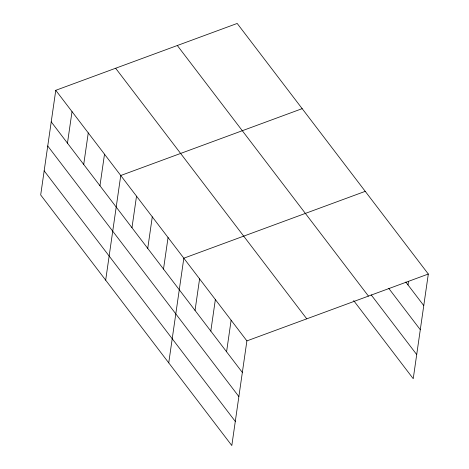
<?xml version="1.0" encoding="UTF-8"?>
<svg xmlns="http://www.w3.org/2000/svg" width="469" height="469" viewBox="0 0 469 469"><rect width="100%" height="100%" fill="white"/><g stroke="black" fill="none" stroke-linecap="round" stroke-linejoin="round"><path stroke-width="0.7" d="M55.77 90.306L40.686 194.963L231.815 445.55L246.893 340.893L55.77 90.306L237.185 23.45L428.314 274.037L413.23 378.694L353.667 300.594M67.466 143.162L72.015 111.61M83.711 164.461L88.26 132.909M99.956 185.759L104.505 154.207M105.672 280.163L120.75 175.506L302.171 108.65M131.971 227.735L136.52 196.183M147.741 248.406L152.284 216.854M163.505 269.083L168.054 237.525M168.74 362.854L183.825 258.202L365.24 191.346M195.045 310.431L199.589 278.873M210.81 331.102L215.359 299.55M226.58 351.773L231.129 320.221M408.001 284.918L408.517 281.33M246.893 340.893L428.314 274.037M405.808 282.045L423.765 305.589M388.754 288.371L420.288 329.713M371.155 294.849L416.707 354.57M177.317 45.511L368.446 296.097M115.638 68.245L306.761 318.832M51.221 121.864L242.35 372.45M47.744 145.988L238.873 396.575M44.162 170.839L235.291 421.426"/></g></svg>
